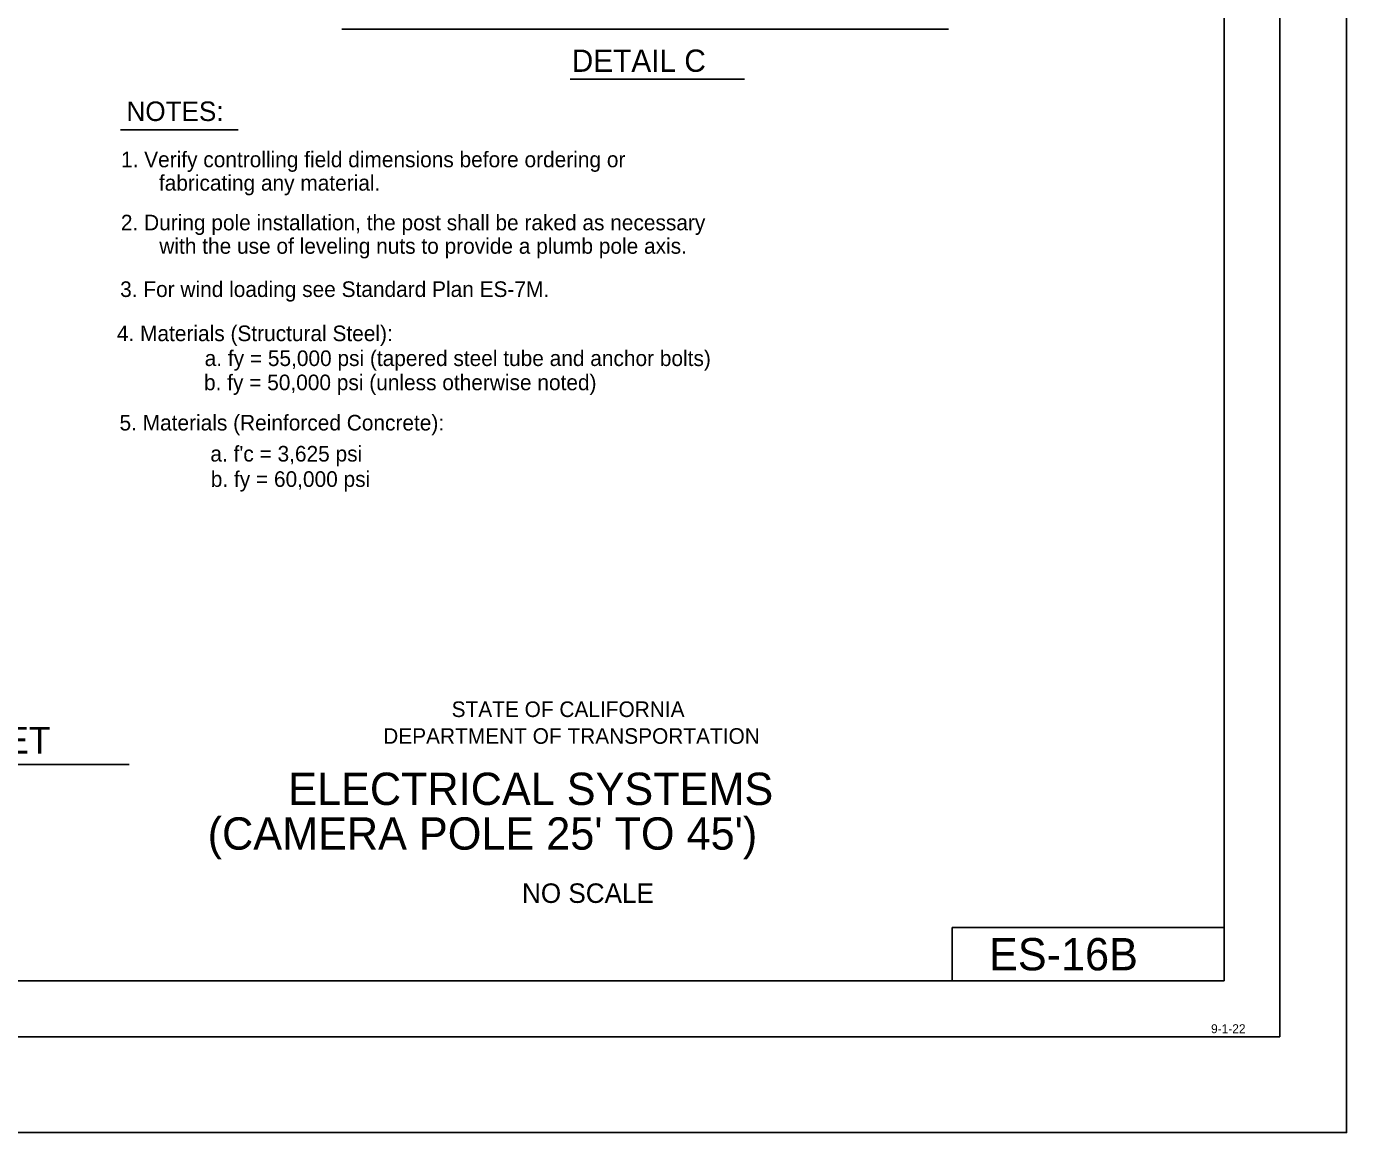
# Model space of a CAD drawing. Extents: x -894 to 866, y -472 to 714.
# Drawn here: x 274 to 866, y -472 to 24 of the extents above; entities that cross this region are included whole.
import ezdxf

# ---------------------------------------------------------------- set-up
doc = ezdxf.new("R2010")
doc.units = 0
for name, color, linetype in [('57 Undefined', 7, 'Continuous'), ('60 Nongeo Data', 7, 'Continuous'), ('border_INSIDE-BORDER-anno', 7, 'Continuous'), ('border_PLOTTING-ELEMENTS', 7, 'Continuous'), ('border_rw_22x34_Cut_Lines', 7, 'Continuous'), ('border_SHEET', 7, 'Continuous'), ('border_WITHIN-BORDER-anno', 7, 'Continuous')]:
    doc.layers.add(name, color=color, linetype=linetype)

msp = doc.modelspace()

# ---------------------------------------------------------------- linework, layer by layer
at = {"layer": '57 Undefined'}
for p, q in [((517.54, -0.06), (595.75, -0.06)), ((315.74, -22.73), (368.49, -22.73)), ((319.6, -307.29), (88.93, -307.29))]:
    msp.add_line(p, q, dxfattribs=at)
at = {"layer": '60 Nongeo Data'}
msp.add_line((415.1, 22.4), (687.3, 22.4), dxfattribs=at)
at = {"layer": 'border_PLOTTING-ELEMENTS'}
for points in [[(-894.04, -472.44), (865.96, -472.44), (865.96, 713.56), (-894.04, 713.56)], [(-864.04, 670.56), (835.96, 670.56), (835.96, -429.44), (-864.04, -429.44)]]:
    msp.add_lwpolyline(points, close=True, dxfattribs=at)
at = {"layer": 'border_rw_22x34_Cut_Lines'}
msp.add_lwpolyline([(-864.04, 670.56), (835.96, 670.56), (835.96, -429.44), (-864.04, -429.44)], close=True, dxfattribs=at)
at = {"layer": 'border_SHEET'}
for p, q in [((810.96, 645.56), (810.96, -404.44)), ((688.93, -404.44), (688.93, -380.44)), ((688.93, -380.44), (810.93, -380.44)), ((810.96, -404.44), (-814.04, -404.44))]:
    msp.add_line(p, q, dxfattribs=at)

# ---------------------------------------------------------------- texts
at = {"layer": '57 Undefined'}
for s, height, p in [('DETAIL C', 10, (518.25, 3.29)), ('NOTES:', 8.75, (318.45, -18.76)), ('1. Verify controlling field dimensions before ordering or', 7, (315.99, -39.5)), ('fabricating any material.', 7, (332.99, -50)), ('2. During pole installation, the post shall be raked as necessary', 7, (315.94, -67.79)), ('with the use of leveling nuts to provide a plumb pole axis.', 7, (333.19, -78.3)), ('3. For wind loading see Standard Plan ES-7M.', 7, (315.6, -97.68)), ('4. Materials (Structural Steel):', 7, (314.14, -117.49)), ('a. fy = 55,000 psi (tapered steel tube and anchor bolts)', 7, (353.53, -128.65)), ('b. fy = 50,000 psi (unless otherwise noted)', 7, (353.23, -139.5)), ('5. Materials (Reinforced Concrete):', 7, (315.32, -157.56)), ("a. f'c = 3,625 psi ", 7, (356.09, -171.48)), ('b. fy = 60,000 psi', 7, (356.27, -182.85)), ('SAFETY CHAIN BRACKET', 12, (87.34, -302.47))]:
    msp.add_text(s, height=height, dxfattribs=at).set_placement(p)
at = {"layer": 'border_INSIDE-BORDER-anno'}
for s, height, p in [('STATE OF CALIFORNIA', 7, (464.34, -286.07)), ('DEPARTMENT OF TRANSPORTATION', 7, (433.64, -298.08)), ('ELECTRICAL SYSTEMS', 14.5, (391.02, -325.51)), ("(CAMERA POLE 25' TO 45')", 14.5, (354.88, -345.55)), ('NO SCALE', 8.75, (495.94, -369.44))]:
    msp.add_text(s, height=height, dxfattribs=at).set_placement(p)
at = {"layer": 'border_WITHIN-BORDER-anno'}
for s, height, p in [('ES-16B', 14.5, (705.49, -399.69)), ('9-1-22', 4, (805.15, -427.86))]:
    msp.add_text(s, height=height, dxfattribs=at).set_placement(p)

doc.saveas('drawing.dxf')
